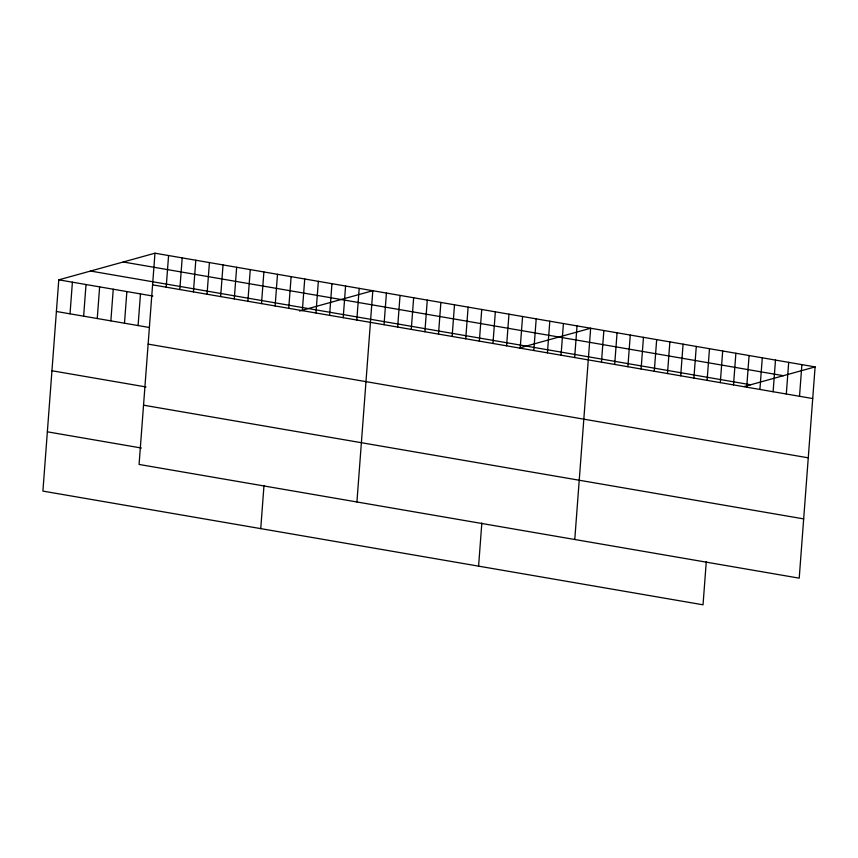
<?xml version="1.0" encoding="UTF-8"?>
<svg xmlns="http://www.w3.org/2000/svg" width="858" height="858" viewBox="0 0 858 858"><rect width="100%" height="100%" fill="white"/><g stroke="black" fill="none" stroke-linecap="round" stroke-linejoin="round"><path stroke-width="1.29" d="M154.966 253.196L139.082 464.446L799.216 578.163L815.1 366.902L154.966 253.196L58.784 279.837L42.9 491.098L703.034 604.804L706.284 561.593M70.024 313.835L72.404 282.185M83.634 316.173L86.014 284.524M97.254 318.522L99.635 286.872M110.864 320.871L113.245 289.221M124.485 323.209L126.866 291.559M138.095 325.557L140.476 293.908M166.195 287.183L168.576 255.534M179.815 289.532L182.196 257.883M193.425 291.881L195.806 260.231M207.046 294.219L209.427 262.569M220.656 296.568L223.037 264.918M234.277 298.916L236.658 267.267M247.887 301.255L250.268 269.605M261.508 303.603L263.889 271.954M275.118 305.952L277.499 274.303M260.746 528.625L263.996 485.403M288.738 308.29L291.119 276.641M302.348 310.639L304.729 278.989M315.969 312.988L318.35 281.338M329.579 315.326L331.96 283.676M343.2 317.674L345.581 286.025M356.81 320.023L359.191 288.374M356.928 501.973L372.812 290.712L299.485 311.036M384.041 324.71L386.422 293.061M397.662 327.059L400.043 295.409M411.272 329.408L413.653 297.758M424.892 331.746L427.273 300.096M438.502 334.094L440.883 302.445M452.123 336.443L454.504 304.794M465.733 338.781L468.114 307.132M479.354 341.13L481.735 309.481M492.964 343.479L495.345 311.829M478.592 566.141L481.842 522.93M506.585 345.817L508.966 314.167M520.195 348.166L522.576 316.516M533.815 350.514L536.196 318.865M547.425 352.853L549.806 321.203M561.046 355.201L563.427 323.552M574.656 357.55L577.037 325.901M574.774 539.5L590.658 328.239L519.862 347.855M601.479 362.162L603.86 330.512M614.682 364.446L617.063 332.797M627.884 366.72L630.265 335.07M641.087 368.994L643.468 337.344M654.289 371.267L656.67 339.618M667.492 373.541L669.873 341.892M680.694 375.815L683.075 344.165M693.897 378.088L696.278 346.439M707.099 380.362L709.48 348.713M720.302 382.636L722.683 350.986M733.504 384.91L735.885 353.26M746.707 387.183L749.088 355.534M759.909 389.457L762.29 357.807M773.112 391.731L775.493 360.081M786.314 394.004L788.695 362.355M799.517 396.278L801.898 364.629M744.315 386.518L815.1 366.902M123.22 261.98L783.365 375.697M90.519 271.042L750.664 384.759M152.585 284.845L812.719 398.552M58.784 279.837L152.853 296.042M56.403 311.486L149.238 327.477M148.123 344.112L808.268 457.829M51.952 370.753L146.021 386.958M143.533 405.18L803.667 518.897M47.362 431.821L141.431 448.026"/></g></svg>
